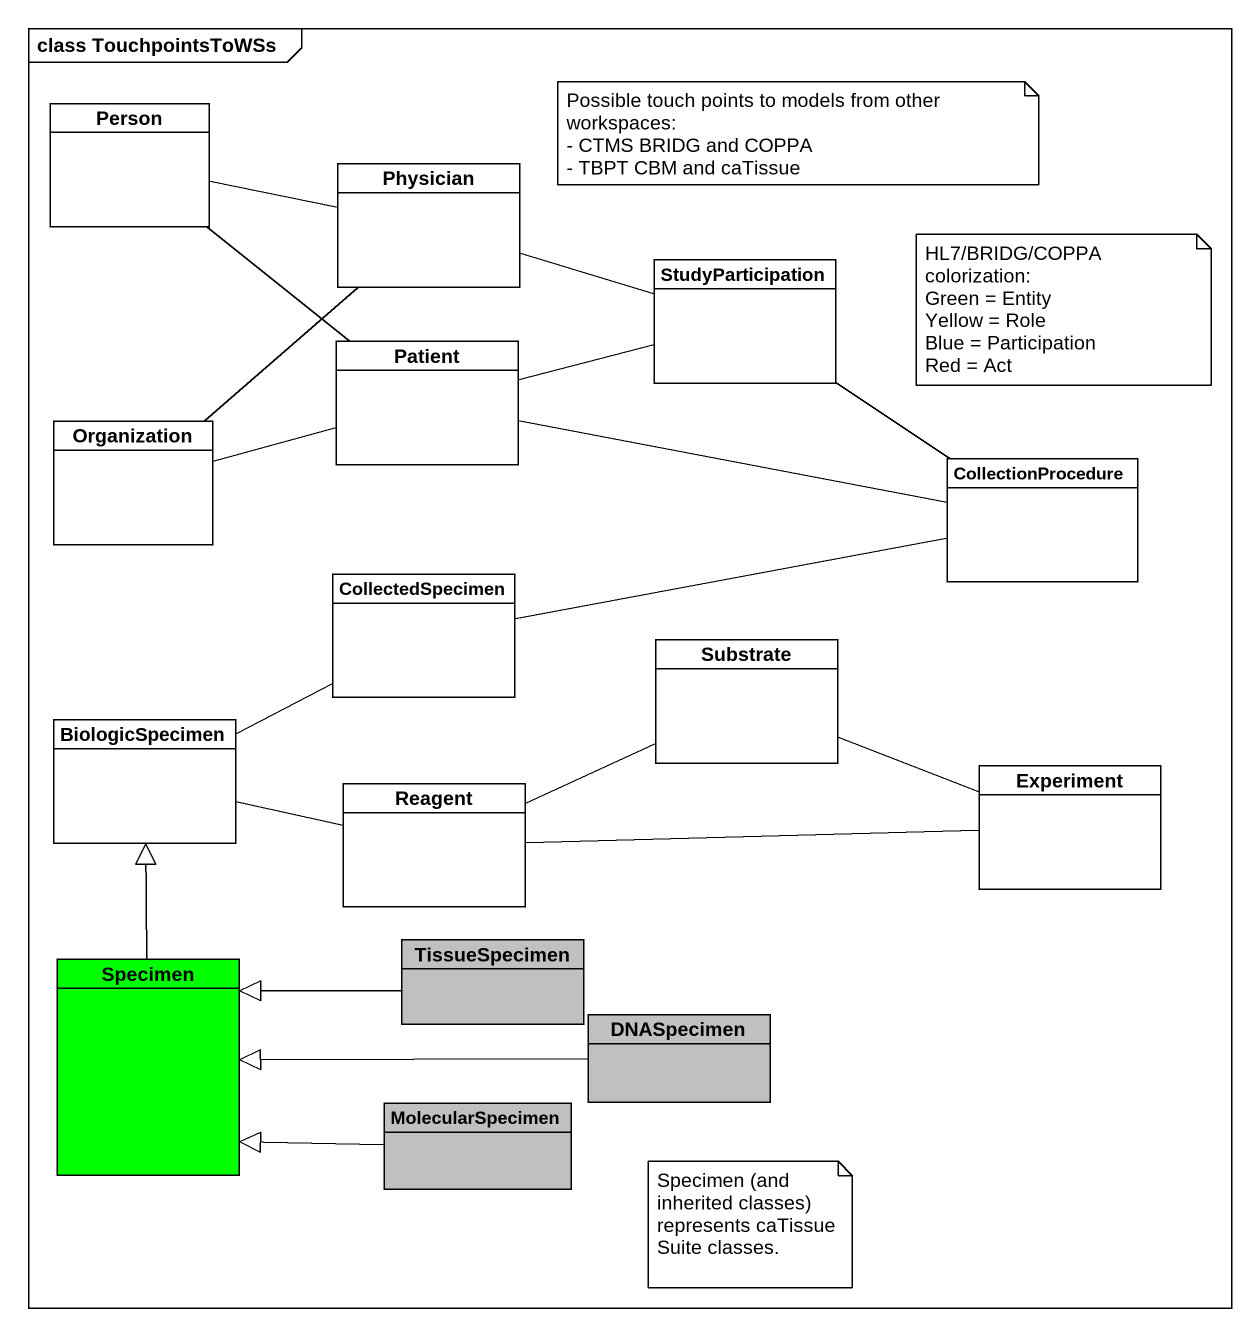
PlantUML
@startuml
mainframe class TouchpointsToWSs
hide circle
hide empty members
class "Person" as Person_
class Physician
class StudyParticipation
class Patient
class Organization
class CollectionProcedure
class CollectedSpecimen
class Substrate
class BiologicSpecimen
class Reagent
class Experiment
class TissueSpecimen #C0C0C0
class Specimen #00FF00
class DNASpecimen #C0C0C0
class MolecularSpecimen #C0C0C0
Person_ -right- Physician
Person_ -- Patient
Physician -right- StudyParticipation
StudyParticipation -- CollectionProcedure
Patient -right- StudyParticipation
Patient -right- CollectionProcedure
Organization -up- Physician
Organization -right- Patient
CollectionProcedure -left- CollectedSpecimen
CollectedSpecimen -left- BiologicSpecimen
Substrate -right- Experiment
BiologicSpecimen -right- Reagent
Reagent -right- Substrate
Reagent -right- Experiment
TissueSpecimen -left-|> Specimen
Specimen -up-|> BiologicSpecimen
DNASpecimen -left-|> Specimen
MolecularSpecimen -left-|> Specimen
note as N1
  Possible touch points to models from other workspaces:
  - CTMS BRIDG and COPPA
  - TBPT CBM and caTissue
end note
note as N2
  HL7/BRIDG/COPPA colorization:
  Green = Entity
  Yellow = Role
  Blue = Participation
  Red = Act
end note
note as N3
  Specimen (and inherited classes) represents caTissue Suite classes.
end note
@enduml
